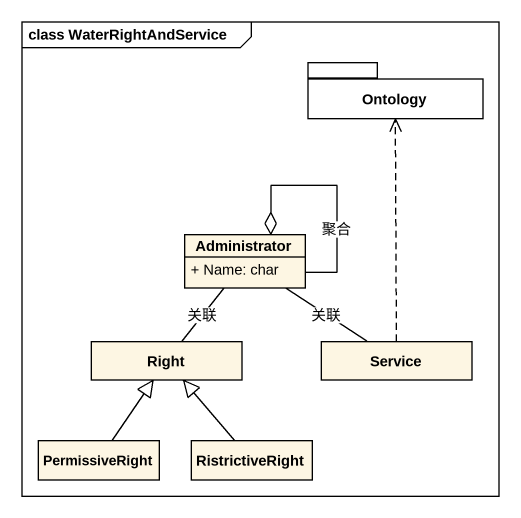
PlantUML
@startuml
mainframe class WaterRightAndService
hide circle
hide empty members
skinparam classAttributeIconSize 0
package Ontology {
}
class Administrator {
  + Name: char
}
class "Right" as Right_
class Service
class PermissiveRight
class RistrictiveRight
Administrator --o Administrator : 聚合
Right_ -up- Administrator : 关联
Service .up.> Ontology
Service -up- Administrator : 关联
PermissiveRight -up-|> Right_
RistrictiveRight -up-|> Right_
@enduml
